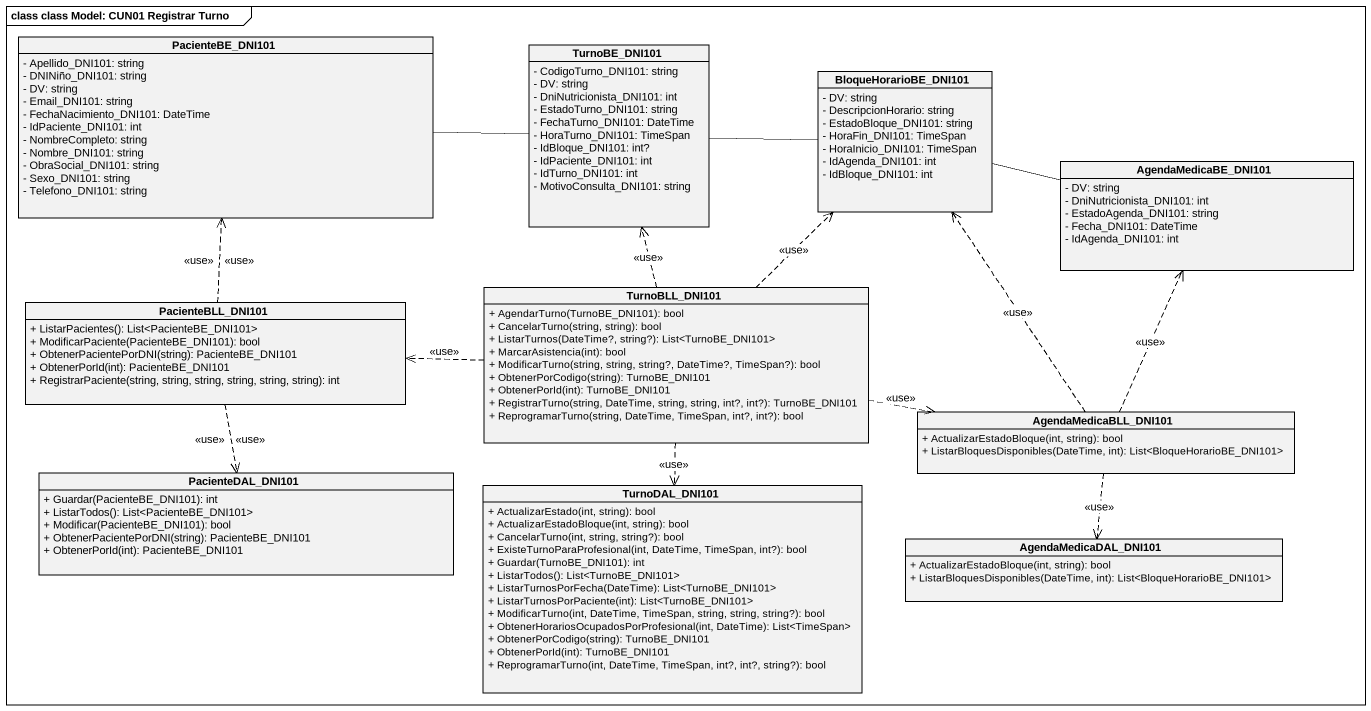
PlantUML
@startuml
mainframe class class Model: CUN01 Registrar Turno
hide circle
hide empty members
skinparam classAttributeIconSize 0
class PacienteBE_DNI101 {
  - Apellido_DNI101: string
  - DNINiño_DNI101: string
  - DV: string
  - Email_DNI101: string
  - FechaNacimiento_DNI101: DateTime
  - IdPaciente_DNI101: int
  - NombreCompleto: string
  - Nombre_DNI101: string
  - ObraSocial_DNI101: string
  - Sexo_DNI101: string
  - Telefono_DNI101: string
}
class TurnoBE_DNI101 {
  - CodigoTurno_DNI101: string
  - DV: string
  - DniNutricionista_DNI101: int
  - EstadoTurno_DNI101: string
  - FechaTurno_DNI101: DateTime
  - HoraTurno_DNI101: TimeSpan
  - IdBloque_DNI101: int?
  - IdPaciente_DNI101: int
  - IdTurno_DNI101: int
  - MotivoConsulta_DNI101: string
}
class BloqueHorarioBE_DNI101 {
  - DV: string
  - DescripcionHorario: string
  - EstadoBloque_DNI101: string
  - HoraFin_DNI101: TimeSpan
  - HoraInicio_DNI101: TimeSpan
  - IdAgenda_DNI101: int
  - IdBloque_DNI101: int
}
class AgendaMedicaBE_DNI101 {
  - DV: string
  - DniNutricionista_DNI101: int
  - EstadoAgenda_DNI101: string
  - Fecha_DNI101: DateTime
  - IdAgenda_DNI101: int
}
class PacienteBLL_DNI101 {
  + ListarPacientes(): List<PacienteBE_DNI101>
  + ModificarPaciente(PacienteBE_DNI101): bool
  + ObtenerPacientePorDNI(string): PacienteBE_DNI101
  + ObtenerPorId(int): PacienteBE_DNI101
  + RegistrarPaciente(string, string, string, string, string, string): int
}
class TurnoBLL_DNI101 {
  + AgendarTurno(TurnoBE_DNI101): bool
  + CancelarTurno(string, string): bool
  + ListarTurnos(DateTime?, string?): List<TurnoBE_DNI101>
  + MarcarAsistencia(int): bool
  + ModificarTurno(string, string, string?, DateTime?, TimeSpan?): bool
  + ObtenerPorCodigo(string): TurnoBE_DNI101
  + ObtenerPorId(int): TurnoBE_DNI101
  + RegistrarTurno(string, DateTime, string, string, int?, int?): TurnoBE_DNI101
  + ReprogramarTurno(string, DateTime, TimeSpan, int?, int?): bool
}
class AgendaMedicaBLL_DNI101 {
  + ActualizarEstadoBloque(int, string): bool
  + ListarBloquesDisponibles(DateTime, int): List<BloqueHorarioBE_DNI101>
}
class PacienteDAL_DNI101 {
  + Guardar(PacienteBE_DNI101): int
  + ListarTodos(): List<PacienteBE_DNI101>
  + Modificar(PacienteBE_DNI101): bool
  + ObtenerPacientePorDNI(string): PacienteBE_DNI101
  + ObtenerPorId(int): PacienteBE_DNI101
}
class TurnoDAL_DNI101 {
  + ActualizarEstado(int, string): bool
  + ActualizarEstadoBloque(int, string): bool
  + CancelarTurno(int, string, string?): bool
  + ExisteTurnoParaProfesional(int, DateTime, TimeSpan, int?): bool
  + Guardar(TurnoBE_DNI101): int
  + ListarTodos(): List<TurnoBE_DNI101>
  + ListarTurnosPorFecha(DateTime): List<TurnoBE_DNI101>
  + ListarTurnosPorPaciente(int): List<TurnoBE_DNI101>
  + ModificarTurno(int, DateTime, TimeSpan, string, string, string?): bool
  + ObtenerHorariosOcupadosPorProfesional(int, DateTime): List<TimeSpan>
  + ObtenerPorCodigo(string): TurnoBE_DNI101
  + ObtenerPorId(int): TurnoBE_DNI101
  + ReprogramarTurno(int, DateTime, TimeSpan, int?, int?, string?): bool
}
class AgendaMedicaDAL_DNI101 {
  + ActualizarEstadoBloque(int, string): bool
  + ListarBloquesDisponibles(DateTime, int): List<BloqueHorarioBE_DNI101>
}
PacienteBE_DNI101 -right- TurnoBE_DNI101
TurnoBE_DNI101 -right- BloqueHorarioBE_DNI101
BloqueHorarioBE_DNI101 -right- AgendaMedicaBE_DNI101
PacienteBLL_DNI101 .up.> PacienteBE_DNI101 : <<use>>
PacienteBLL_DNI101 .up.> PacienteBE_DNI101 : <<use>>
PacienteBLL_DNI101 ..> PacienteDAL_DNI101 : <<use>>
PacienteBLL_DNI101 ..> PacienteDAL_DNI101 : <<use>>
TurnoBLL_DNI101 .up.> TurnoBE_DNI101 : <<use>>
TurnoBLL_DNI101 .up.> BloqueHorarioBE_DNI101 : <<use>>
TurnoBLL_DNI101 .left.> PacienteBLL_DNI101 : <<use>>
TurnoBLL_DNI101 .right.> AgendaMedicaBLL_DNI101 : <<use>>
TurnoBLL_DNI101 ..> TurnoDAL_DNI101 : <<use>>
AgendaMedicaBLL_DNI101 .up.> BloqueHorarioBE_DNI101 : <<use>>
AgendaMedicaBLL_DNI101 .up.> AgendaMedicaBE_DNI101 : <<use>>
AgendaMedicaBLL_DNI101 ..> AgendaMedicaDAL_DNI101 : <<use>>
@enduml
